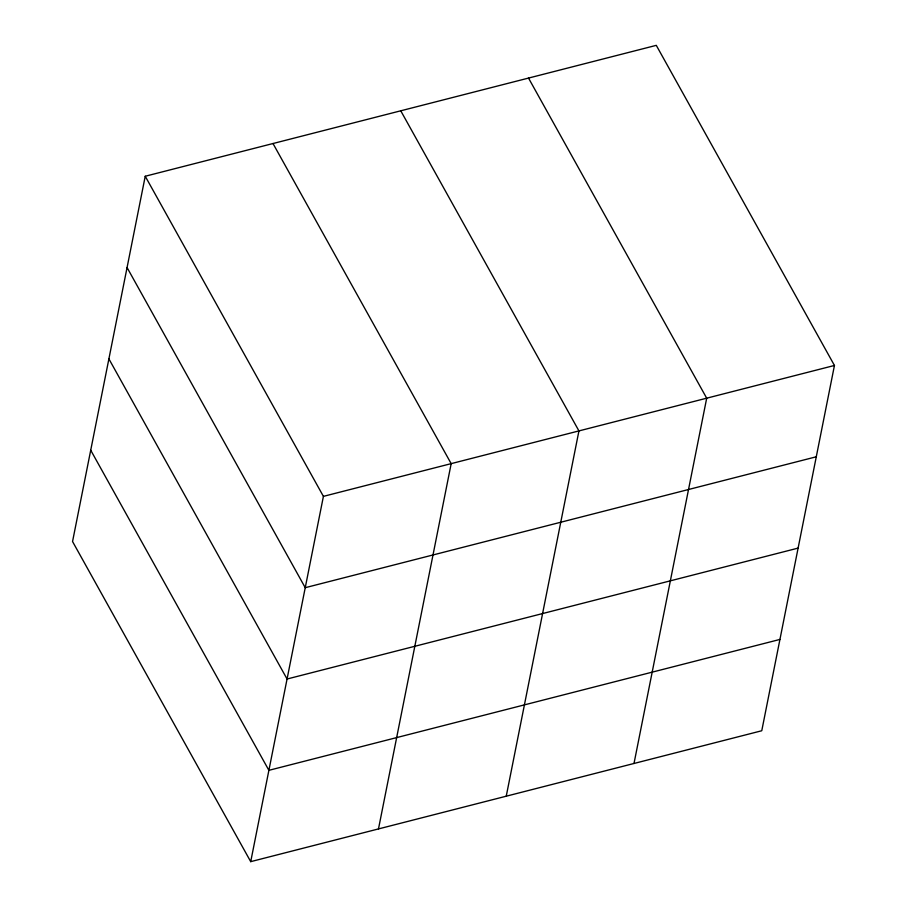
<?xml version="1.0" encoding="UTF-8"?>
<svg xmlns="http://www.w3.org/2000/svg" width="907" height="907" viewBox="0 0 907 907"><rect width="100%" height="100%" fill="white"/><g stroke="black" fill="none" stroke-linecap="round" stroke-linejoin="round"><path stroke-width="1.36" d="M145.233 176.253L72.549 541.536L250.717 861.65L761.767 730.747L834.451 365.464L656.283 45.35L145.233 176.253L323.414 496.367L250.717 861.65M378.48 828.93L451.176 463.647L272.996 143.521M506.242 796.199L578.938 430.916L400.758 110.801M634.004 763.479L706.7 398.196L528.52 78.07M323.414 496.367L834.451 365.464M816.277 456.788L305.24 587.691L127.071 267.565M798.103 548.111L287.065 679.014L108.897 358.889M779.929 639.435L268.891 770.326L90.723 450.212"/></g></svg>
